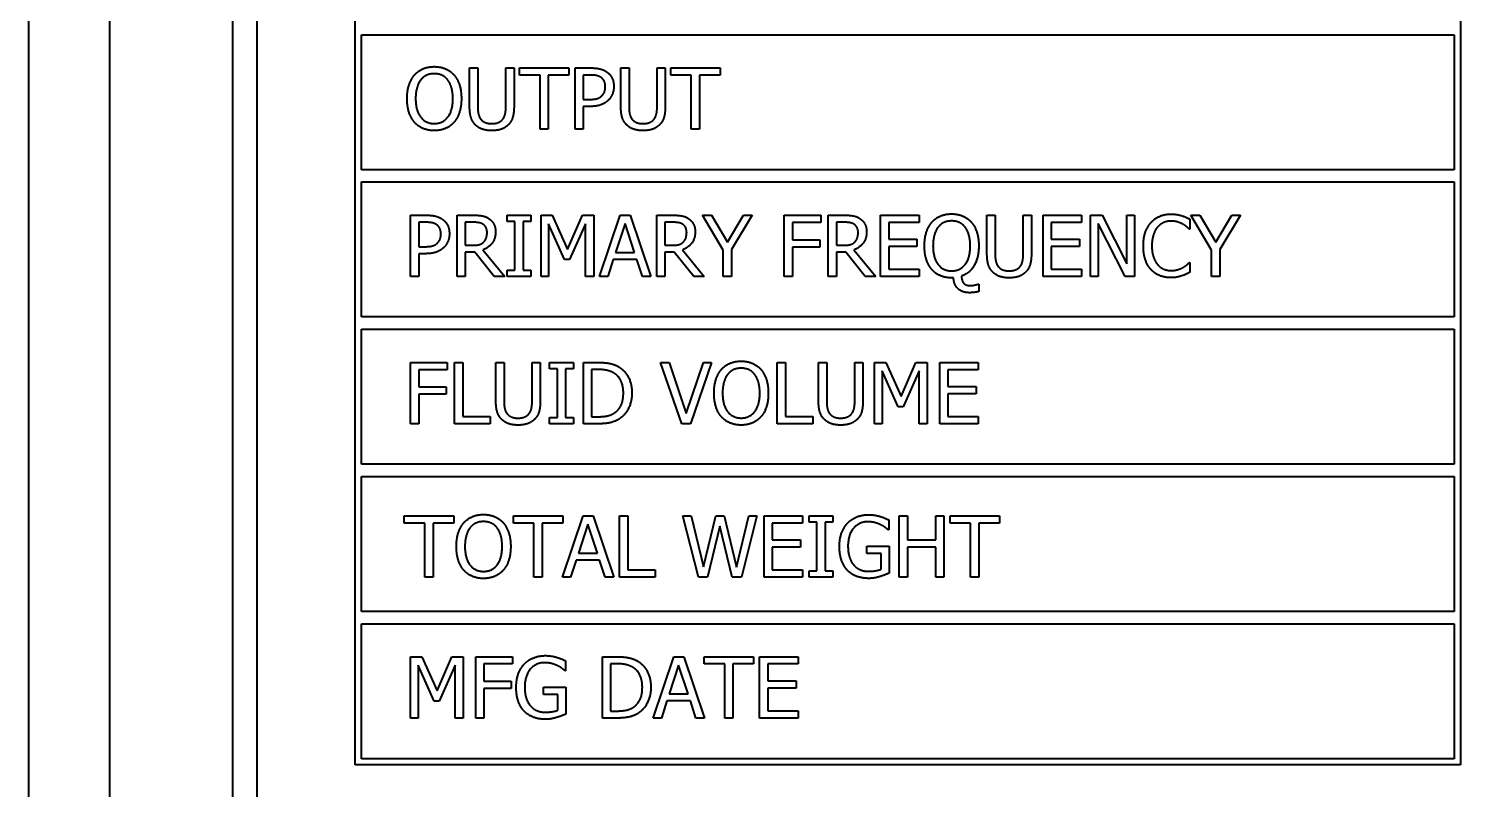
# Model space of a CAD drawing. Header units: millimetres. Extents: x 0 to 3364, y 0 to 2376.
# Drawn here: x 1237 to 1295.3, y 870.7 to 901.7 of the extents above; entities that cross this region are included whole.
import ezdxf

# ---------------------------------------------------------------- set-up
doc = ezdxf.new("R2010")
doc.units = ezdxf.units.MM
doc.header["$LTSCALE"] = 4
doc.layers.add('가시적인 것(ISO)', color=3, linetype='Continuous', lineweight=40, true_color=0x00ff00)

msp = doc.modelspace()

# ---------------------------------------------------------------- linework, layer by layer
at = {"layer": '가시적인 것(ISO)'}
for p, q in [((1237.0011, 959.6988), (1237.0011, 839.6988)), ((1240.3011, 839.6988), (1240.3011, 959.6988)), ((1245.3011, 949.6988), (1245.3011, 849.6988)), ((1246.3011, 850.6149), (1246.3011, 948.7827)), ((1250.3011, 871.6988), (1250.3011, 919.6988)), ((1295.3011, 919.6988), (1295.3011, 871.6988)), ((1250.5511, 895.9488), (1250.5511, 901.4488)), ((1250.5511, 901.4488), (1295.0511, 901.4488)), ((1295.0511, 901.4488), (1295.0511, 895.9488)), ((1254.9571, 898.5361), (1254.9571, 900.0961)), ((1254.9571, 900.0961), (1255.2894, 900.0961)), ((1255.2894, 900.0961), (1255.2894, 898.5361)), ((1256.434, 898.528), (1256.434, 900.0961)), ((1256.434, 900.0961), (1256.7663, 900.0961)), ((1256.7663, 900.0961), (1256.7663, 898.5361)), ((1256.9871, 899.8003), (1256.9871, 900.0961)), ((1256.9871, 900.0961), (1258.9968, 900.0961)), ((1257.8258, 899.8003), (1256.9871, 899.8003)), ((1257.8258, 897.5961), (1257.8258, 899.8003)), ((1258.1581, 899.8003), (1258.1581, 897.5961)), ((1258.9968, 899.8003), (1258.1581, 899.8003)), ((1258.9968, 900.0961), (1258.9968, 899.8003)), ((1259.2501, 897.5961), (1259.2501, 900.0961)), ((1259.2501, 900.0961), (1259.8781, 900.0961)), ((1259.8578, 899.8084), (1259.5823, 899.8084)), ((1259.5823, 899.8084), (1259.5823, 898.8117)), ((1261.1159, 898.5361), (1261.1159, 900.0961)), ((1261.1159, 900.0961), (1261.4482, 900.0961)), ((1261.4482, 900.0961), (1261.4482, 898.5361)), ((1262.5929, 898.528), (1262.5929, 900.0961)), ((1262.5929, 900.0961), (1262.9251, 900.0961)), ((1262.9251, 900.0961), (1262.9251, 898.5361)), ((1263.1459, 899.8003), (1263.1459, 900.0961)), ((1263.1459, 900.0961), (1265.1557, 900.0961)), ((1263.9847, 899.8003), (1263.1459, 899.8003)), ((1263.9847, 897.5961), (1263.9847, 899.8003)), ((1264.3169, 899.8003), (1264.3169, 897.5961)), ((1265.1557, 899.8003), (1264.3169, 899.8003)), ((1265.1557, 900.0961), (1265.1557, 899.8003)), ((1259.5823, 898.8117), (1259.8092, 898.8117)), ((1259.8639, 898.528), (1259.5823, 898.528)), ((1259.5823, 898.528), (1259.5823, 897.5961)), ((1258.1581, 897.5961), (1257.8258, 897.5961)), ((1259.5823, 897.5961), (1259.2501, 897.5961)), ((1264.3169, 897.5961), (1263.9847, 897.5961)), ((1295.0511, 895.9488), (1250.5511, 895.9488)), ((1250.5511, 889.9488), (1250.5511, 895.4488)), ((1250.5511, 895.4488), (1295.0511, 895.4488)), ((1295.0511, 895.4488), (1295.0511, 889.9488)), ((1252.5544, 891.5961), (1252.5544, 894.0961)), ((1252.5544, 894.0961), (1253.1824, 894.0961)), ((1253.1621, 893.8084), (1252.8866, 893.8084)), ((1252.8866, 893.8084), (1252.8866, 892.8117)), ((1254.4506, 894.0961), (1255.0949, 894.0961)), ((1254.4506, 891.5961), (1254.4506, 894.0961)), ((1255.1131, 893.8084), (1254.7829, 893.8084)), ((1254.7829, 893.8084), (1254.7829, 892.8684)), ((1256.4867, 893.8408), (1256.4867, 894.0961)), ((1256.4867, 894.0961), (1257.4551, 894.0961)), ((1256.8048, 893.8408), (1256.4867, 893.8408)), ((1256.8048, 891.8514), (1256.8048, 893.8408)), ((1257.4551, 893.8408), (1257.137, 893.8408)), ((1257.137, 893.8408), (1257.137, 891.8514)), ((1257.4551, 894.0961), (1257.4551, 893.8408)), ((1257.8664, 894.0961), (1258.3202, 894.0961)), ((1257.8664, 891.5961), (1257.8664, 894.0961)), ((1258.8226, 892.2849), (1258.1763, 893.7497)), ((1258.1763, 893.7497), (1258.1763, 891.5961)), ((1258.3202, 894.0961), (1258.9441, 892.7043)), ((1258.9441, 892.7043), (1259.5479, 894.0961)), ((1259.6775, 893.7497), (1259.0252, 892.2849)), ((1259.5479, 894.0961), (1260.0098, 894.0961)), ((1259.6775, 891.5961), (1259.6775, 893.7497)), ((1260.0098, 894.0961), (1260.0098, 891.5961)), ((1260.2468, 891.5961), (1261.0896, 894.0961)), ((1261.2861, 893.7557), (1260.9012, 892.5787)), ((1261.0896, 894.0961), (1261.4988, 894.0961)), ((1261.6731, 892.5787), (1261.2861, 893.7557)), ((1261.4988, 894.0961), (1262.3416, 891.5961)), ((1262.5787, 894.0961), (1263.2229, 894.0961)), ((1262.5787, 891.5961), (1262.5787, 894.0961)), ((1263.2411, 893.8084), (1262.9109, 893.8084)), ((1262.9109, 893.8084), (1262.9109, 892.8684)), ((1264.4405, 894.0961), (1264.8092, 894.0961)), ((1265.2853, 892.6678), (1264.4405, 894.0961)), ((1264.8092, 894.0961), (1265.4535, 892.996)), ((1265.4535, 892.996), (1266.1099, 894.0961)), ((1266.4624, 894.0961), (1265.6176, 892.7023)), ((1266.1099, 894.0961), (1266.4624, 894.0961)), ((1267.7671, 891.5961), (1267.7671, 894.0961)), ((1267.7671, 894.0961), (1269.2622, 894.0961)), ((1269.2622, 893.8003), (1268.0993, 893.8003)), ((1268.0993, 893.8003), (1268.0993, 893.0953)), ((1269.2622, 894.0961), (1269.2622, 893.8003)), ((1269.56, 894.0961), (1270.2043, 894.0961)), ((1269.56, 891.5961), (1269.56, 894.0961)), ((1270.2225, 893.8084), (1269.8923, 893.8084)), ((1269.8923, 893.8084), (1269.8923, 892.8684)), ((1271.6933, 891.5961), (1271.6933, 894.0961)), ((1271.6933, 894.0961), (1273.2574, 894.0961)), ((1273.2574, 893.8003), (1272.0256, 893.8003)), ((1272.0256, 893.8003), (1272.0256, 893.1156)), ((1273.2574, 894.0961), (1273.2574, 893.8003)), ((1276.0248, 892.5361), (1276.0248, 894.0961)), ((1276.0248, 894.0961), (1276.357, 894.0961)), ((1276.357, 894.0961), (1276.357, 892.5361)), ((1277.5017, 892.528), (1277.5017, 894.0961)), ((1277.5017, 894.0961), (1277.8339, 894.0961)), ((1277.8339, 894.0961), (1277.8339, 892.5361)), ((1278.31, 891.5961), (1278.31, 894.0961)), ((1278.31, 894.0961), (1279.8741, 894.0961)), ((1279.8741, 893.8003), (1278.6423, 893.8003)), ((1278.6423, 893.8003), (1278.6423, 893.1156)), ((1279.8741, 894.0961), (1279.8741, 893.8003)), ((1280.2387, 891.5961), (1280.2387, 894.0961)), ((1280.2387, 894.0961), (1280.7108, 894.0961)), ((1281.6548, 891.5961), (1280.5487, 893.7517)), ((1280.5487, 893.7517), (1280.5487, 891.5961)), ((1280.7108, 894.0961), (1281.7176, 892.1168)), ((1281.7176, 892.1168), (1281.7176, 894.0961)), ((1281.7176, 894.0961), (1282.0276, 894.0961)), ((1282.0276, 894.0961), (1282.0276, 891.5961)), ((1284.2886, 893.93), (1284.2886, 893.5288)), ((1285.1719, 892.6678), (1284.327, 894.0961)), ((1284.327, 894.0961), (1284.6958, 894.0961)), ((1284.6958, 894.0961), (1285.34, 892.996)), ((1285.34, 892.996), (1285.9964, 894.0961)), ((1286.3489, 894.0961), (1285.5041, 892.7023)), ((1285.9964, 894.0961), (1286.3489, 894.0961)), ((1284.2886, 893.5288), (1284.2622, 893.5288)), ((1252.8866, 892.8117), (1253.1135, 892.8117)), ((1254.7829, 892.8684), (1255.0746, 892.8684)), ((1255.1638, 892.5908), (1254.7829, 892.5908)), ((1254.7829, 892.5908), (1254.7829, 891.5961)), ((1255.9539, 891.5961), (1255.1638, 892.5908)), ((1255.496, 892.684), (1256.3854, 891.5961)), ((1260.9012, 892.5787), (1261.6731, 892.5787)), ((1262.9109, 892.8684), (1263.2027, 892.8684)), ((1263.2918, 892.5908), (1262.9109, 892.5908)), ((1262.9109, 892.5908), (1262.9109, 891.5961)), ((1264.0819, 891.5961), (1263.2918, 892.5908)), ((1263.6241, 892.684), (1264.5134, 891.5961)), ((1265.2853, 891.5961), (1265.2853, 892.6678)), ((1265.6176, 892.7023), (1265.6176, 891.5961)), ((1268.0993, 893.0953), (1269.2136, 893.0953)), ((1269.2136, 892.7995), (1268.0993, 892.7995)), ((1268.0993, 892.7995), (1268.0993, 891.5961)), ((1269.2136, 893.0953), (1269.2136, 892.7995)), ((1269.8923, 892.8684), (1270.184, 892.8684)), ((1270.2732, 892.5908), (1269.8923, 892.5908)), ((1269.8923, 892.5908), (1269.8923, 891.5961)), ((1271.0633, 891.5961), (1270.2732, 892.5908)), ((1270.6054, 892.684), (1271.4948, 891.5961)), ((1272.0256, 893.1156), (1273.1743, 893.1156)), ((1273.1743, 892.8198), (1272.0256, 892.8198)), ((1272.0256, 892.8198), (1272.0256, 891.8919)), ((1273.1743, 893.1156), (1273.1743, 892.8198)), ((1278.6423, 893.1156), (1279.791, 893.1156)), ((1279.791, 892.8198), (1278.6423, 892.8198)), ((1278.6423, 892.8198), (1278.6423, 891.8919)), ((1279.791, 893.1156), (1279.791, 892.8198)), ((1285.1719, 891.5961), (1285.1719, 892.6678)), ((1285.5041, 892.7023), (1285.5041, 891.5961)), ((1253.1682, 892.528), (1252.8866, 892.528)), ((1252.8866, 892.528), (1252.8866, 891.5961)), ((1259.0252, 892.2849), (1258.8226, 892.2849)), ((1260.81, 892.2951), (1260.5831, 891.5961)), ((1261.7642, 892.2951), (1260.81, 892.2951)), ((1261.9911, 891.5961), (1261.7642, 892.2951)), ((1284.2642, 892.1634), (1284.2886, 892.1634)), ((1284.2886, 892.1634), (1284.2886, 891.7663)), ((1252.8866, 891.5961), (1252.5544, 891.5961)), ((1254.7829, 891.5961), (1254.4506, 891.5961)), ((1256.3854, 891.5961), (1255.9539, 891.5961)), ((1256.4867, 891.5961), (1256.4867, 891.8514)), ((1256.4867, 891.8514), (1256.8048, 891.8514)), ((1257.4551, 891.5961), (1256.4867, 891.5961)), ((1257.137, 891.8514), (1257.4551, 891.8514)), ((1257.4551, 891.8514), (1257.4551, 891.5961)), ((1258.1763, 891.5961), (1257.8664, 891.5961)), ((1260.0098, 891.5961), (1259.6775, 891.5961)), ((1260.5831, 891.5961), (1260.2468, 891.5961)), ((1262.3416, 891.5961), (1261.9911, 891.5961)), ((1262.9109, 891.5961), (1262.5787, 891.5961)), ((1264.5134, 891.5961), (1264.0819, 891.5961)), ((1265.6176, 891.5961), (1265.2853, 891.5961)), ((1268.0993, 891.5961), (1267.7671, 891.5961)), ((1269.8923, 891.5961), (1269.56, 891.5961)), ((1271.4948, 891.5961), (1271.0633, 891.5961)), ((1273.2574, 891.5961), (1271.6933, 891.5961)), ((1272.0256, 891.8919), (1273.2574, 891.8919)), ((1273.2574, 891.8919), (1273.2574, 891.5961)), ((1274.6613, 891.5434), (1274.5843, 891.5434)), ((1279.8741, 891.5961), (1278.31, 891.5961)), ((1278.6423, 891.8919), (1279.8741, 891.8919)), ((1279.8741, 891.8919), (1279.8741, 891.5961)), ((1280.5487, 891.5961), (1280.2387, 891.5961)), ((1282.0276, 891.5961), (1281.6548, 891.5961)), ((1285.5041, 891.5961), (1285.1719, 891.5961)), ((1275.654, 891.2861), (1275.6986, 891.2861)), ((1275.6986, 891.2861), (1275.6986, 890.9843)), ((1295.0511, 889.9488), (1250.5511, 889.9488)), ((1250.5511, 883.9488), (1250.5511, 889.4488)), ((1250.5511, 889.4488), (1295.0511, 889.4488)), ((1295.0511, 889.4488), (1295.0511, 883.9488)), ((1252.5544, 885.5961), (1252.5544, 888.0961)), ((1252.5544, 888.0961), (1254.0495, 888.0961)), ((1254.0495, 888.0961), (1254.0495, 887.8003)), ((1254.3473, 885.5961), (1254.3473, 888.0961)), ((1254.3473, 888.0961), (1254.6796, 888.0961)), ((1254.6796, 888.0961), (1254.6796, 885.8919)), ((1256.0268, 886.5361), (1256.0268, 888.0961)), ((1256.0268, 888.0961), (1256.3591, 888.0961)), ((1256.3591, 888.0961), (1256.3591, 886.5361)), ((1257.5037, 886.528), (1257.5037, 888.0961)), ((1257.5037, 888.0961), (1257.836, 888.0961)), ((1257.836, 888.0961), (1257.836, 886.5361)), ((1258.2148, 887.8408), (1258.2148, 888.0961)), ((1258.2148, 888.0961), (1259.1832, 888.0961)), ((1259.1832, 888.0961), (1259.1832, 887.8408)), ((1259.5945, 888.0961), (1260.1638, 888.0961)), ((1259.5945, 885.5961), (1259.5945, 888.0961)), ((1263.5937, 885.5961), (1262.7326, 888.0961)), ((1262.7326, 888.0961), (1263.0892, 888.0961)), ((1263.0892, 888.0961), (1263.7821, 886.0195)), ((1263.7821, 886.0195), (1264.4749, 888.0961)), ((1264.8133, 888.0961), (1263.9523, 885.5961)), ((1264.4749, 888.0961), (1264.8133, 888.0961)), ((1267.4855, 885.5961), (1267.4855, 888.0961)), ((1267.4855, 888.0961), (1267.8177, 888.0961)), ((1267.8177, 888.0961), (1267.8177, 885.8919)), ((1269.165, 886.5361), (1269.165, 888.0961)), ((1269.165, 888.0961), (1269.4972, 888.0961)), ((1269.4972, 888.0961), (1269.4972, 886.5361)), ((1270.6419, 886.528), (1270.6419, 888.0961)), ((1270.6419, 888.0961), (1270.9741, 888.0961)), ((1270.9741, 888.0961), (1270.9741, 886.5361)), ((1271.4502, 888.0961), (1271.904, 888.0961)), ((1271.4502, 885.5961), (1271.4502, 888.0961)), ((1271.904, 888.0961), (1272.528, 886.7043)), ((1272.528, 886.7043), (1273.1317, 888.0961)), ((1273.1317, 888.0961), (1273.5937, 888.0961)), ((1273.5937, 888.0961), (1273.5937, 885.5961)), ((1274.1001, 885.5961), (1274.1001, 888.0961)), ((1274.1001, 888.0961), (1275.6642, 888.0961)), ((1275.6642, 888.0961), (1275.6642, 887.8003)), ((1254.0495, 887.8003), (1252.8866, 887.8003)), ((1252.8866, 887.8003), (1252.8866, 887.0953)), ((1258.5329, 887.8408), (1258.2148, 887.8408)), ((1258.5329, 885.8514), (1258.5329, 887.8408)), ((1259.1832, 887.8408), (1258.8651, 887.8408)), ((1258.8651, 887.8408), (1258.8651, 885.8514)), ((1260.18, 887.8084), (1259.9267, 887.8084)), ((1259.9267, 887.8084), (1259.9267, 885.8838)), ((1272.4065, 886.2849), (1271.7602, 887.7497)), ((1271.7602, 887.7497), (1271.7602, 885.5961)), ((1273.2614, 887.7497), (1272.6091, 886.2849)), ((1273.2614, 885.5961), (1273.2614, 887.7497)), ((1275.6642, 887.8003), (1274.4324, 887.8003)), ((1274.4324, 887.8003), (1274.4324, 887.1156)), ((1252.8866, 887.0953), (1254.0009, 887.0953)), ((1254.0009, 886.7995), (1252.8866, 886.7995)), ((1252.8866, 886.7995), (1252.8866, 885.5961)), ((1254.0009, 887.0953), (1254.0009, 886.7995)), ((1274.4324, 887.1156), (1275.5811, 887.1156)), ((1275.5811, 886.8198), (1274.4324, 886.8198)), ((1274.4324, 886.8198), (1274.4324, 885.8919)), ((1275.5811, 887.1156), (1275.5811, 886.8198)), ((1272.6091, 886.2849), (1272.4065, 886.2849)), ((1252.8866, 885.5961), (1252.5544, 885.5961)), ((1255.7958, 885.5961), (1254.3473, 885.5961)), ((1254.6796, 885.8919), (1255.7958, 885.8919)), ((1255.7958, 885.8919), (1255.7958, 885.5961)), ((1258.2148, 885.5961), (1258.2148, 885.8514)), ((1258.2148, 885.8514), (1258.5329, 885.8514)), ((1259.1832, 885.5961), (1258.2148, 885.5961)), ((1258.8651, 885.8514), (1259.1832, 885.8514)), ((1259.1832, 885.8514), (1259.1832, 885.5961)), ((1260.1698, 885.5961), (1259.5945, 885.5961)), ((1259.9267, 885.8838), (1260.18, 885.8838)), ((1263.9523, 885.5961), (1263.5937, 885.5961)), ((1268.934, 885.5961), (1267.4855, 885.5961)), ((1267.8177, 885.8919), (1268.934, 885.8919)), ((1268.934, 885.8919), (1268.934, 885.5961)), ((1271.7602, 885.5961), (1271.4502, 885.5961)), ((1273.5937, 885.5961), (1273.2614, 885.5961)), ((1275.6642, 885.5961), (1274.1001, 885.5961)), ((1274.4324, 885.8919), (1275.6642, 885.8919)), ((1275.6642, 885.8919), (1275.6642, 885.5961)), ((1295.0511, 883.9488), (1250.5511, 883.9488)), ((1250.5511, 877.9488), (1250.5511, 883.4488)), ((1250.5511, 883.4488), (1295.0511, 883.4488)), ((1295.0511, 883.4488), (1295.0511, 877.9488)), ((1252.2991, 881.5503), (1252.2991, 881.8461)), ((1252.2991, 881.8461), (1254.3088, 881.8461)), ((1253.1378, 881.5503), (1252.2991, 881.5503)), ((1253.1378, 879.3461), (1253.1378, 881.5503)), ((1253.4701, 881.5503), (1253.4701, 879.3461)), ((1254.3088, 881.5503), (1253.4701, 881.5503)), ((1254.3088, 881.8461), (1254.3088, 881.5503)), ((1256.7399, 881.5503), (1256.7399, 881.8461)), ((1256.7399, 881.8461), (1258.7497, 881.8461)), ((1257.5787, 881.5503), (1256.7399, 881.5503)), ((1257.5787, 879.3461), (1257.5787, 881.5503)), ((1258.7497, 881.5503), (1257.9109, 881.5503)), ((1257.9109, 881.5503), (1257.9109, 879.3461)), ((1258.7335, 879.3461), (1259.5762, 881.8461)), ((1258.7497, 881.8461), (1258.7497, 881.5503)), ((1259.7728, 881.5057), (1259.3878, 880.3287)), ((1259.5762, 881.8461), (1259.9855, 881.8461)), ((1260.1597, 880.3287), (1259.7728, 881.5057)), ((1259.9855, 881.8461), (1260.8283, 879.3461)), ((1261.0653, 879.3461), (1261.0653, 881.8461)), ((1261.0653, 881.8461), (1261.3976, 881.8461)), ((1261.3976, 881.8461), (1261.3976, 879.6419)), ((1264.2784, 879.3461), (1263.6403, 881.8461)), ((1263.6403, 881.8461), (1263.9826, 881.8461)), ((1263.9826, 881.8461), (1264.4851, 879.7736)), ((1264.4851, 879.7736), (1264.9835, 881.8461)), ((1264.9835, 881.8461), (1265.3218, 881.8461)), ((1265.3218, 881.8461), (1265.8242, 879.7493)), ((1265.8242, 879.7493), (1266.3246, 881.8461)), ((1266.6508, 881.8461), (1266.0228, 879.3461)), ((1266.3246, 881.8461), (1266.6508, 881.8461)), ((1266.9486, 879.3461), (1266.9486, 881.8461)), ((1266.9486, 881.8461), (1268.5126, 881.8461)), ((1268.5126, 881.5503), (1267.2809, 881.5503)), ((1267.2809, 881.5503), (1267.2809, 880.8656)), ((1268.5126, 881.8461), (1268.5126, 881.5503)), ((1268.78, 881.5908), (1268.78, 881.8461)), ((1268.78, 881.8461), (1269.7484, 881.8461)), ((1269.0981, 881.5908), (1268.78, 881.5908)), ((1269.0981, 879.6014), (1269.0981, 881.5908)), ((1269.7484, 881.5908), (1269.4304, 881.5908)), ((1269.4304, 881.5908), (1269.4304, 879.6014)), ((1269.7484, 881.8461), (1269.7484, 881.5908)), ((1272.0276, 881.6759), (1272.0276, 881.2748)), ((1272.4551, 879.3461), (1272.4551, 881.8461)), ((1272.4551, 881.8461), (1272.7873, 881.8461)), ((1272.7873, 881.8461), (1272.7873, 880.8656)), ((1273.9381, 880.8656), (1273.9381, 881.8461)), ((1273.9381, 881.8461), (1274.2703, 881.8461)), ((1274.2703, 881.8461), (1274.2703, 879.3461)), ((1274.5215, 881.5503), (1274.5215, 881.8461)), ((1274.5215, 881.8461), (1276.5313, 881.8461)), ((1275.3603, 881.5503), (1274.5215, 881.5503)), ((1275.3603, 879.3461), (1275.3603, 881.5503)), ((1275.6925, 881.5503), (1275.6925, 879.3461)), ((1276.5313, 881.5503), (1275.6925, 881.5503)), ((1276.5313, 881.8461), (1276.5313, 881.5503)), ((1265.1415, 881.4207), (1264.6471, 879.3461)), ((1265.65, 879.3461), (1265.1415, 881.4207)), ((1272.0276, 881.2748), (1271.9993, 881.2748)), ((1267.2809, 880.8656), (1268.4296, 880.8656)), ((1267.2809, 880.5698), (1267.2809, 879.6419)), ((1268.4296, 880.5698), (1267.2809, 880.5698)), ((1268.4296, 880.8656), (1268.4296, 880.5698)), ((1271.1301, 880.3125), (1271.1301, 880.6042)), ((1271.1301, 880.6042), (1272.0377, 880.6042)), ((1272.0377, 880.6042), (1272.0377, 879.5122)), ((1272.7873, 880.8656), (1273.9381, 880.8656)), ((1273.9381, 880.5698), (1272.7873, 880.5698)), ((1272.7873, 880.5698), (1272.7873, 879.3461)), ((1273.9381, 879.3461), (1273.9381, 880.5698)), ((1259.2967, 880.0451), (1259.0698, 879.3461)), ((1260.2509, 880.0451), (1259.2967, 880.0451)), ((1259.3878, 880.3287), (1260.1597, 880.3287)), ((1260.4778, 879.3461), (1260.2509, 880.0451)), ((1271.7095, 880.3125), (1271.1301, 880.3125)), ((1271.7095, 879.6662), (1271.7095, 880.3125)), ((1253.4701, 879.3461), (1253.1378, 879.3461)), ((1257.9109, 879.3461), (1257.5787, 879.3461)), ((1259.0698, 879.3461), (1258.7335, 879.3461)), ((1260.8283, 879.3461), (1260.4778, 879.3461)), ((1262.5138, 879.3461), (1261.0653, 879.3461)), ((1261.3976, 879.6419), (1262.5138, 879.6419)), ((1262.5138, 879.6419), (1262.5138, 879.3461)), ((1264.6471, 879.3461), (1264.2784, 879.3461)), ((1266.0228, 879.3461), (1265.65, 879.3461)), ((1268.5126, 879.3461), (1266.9486, 879.3461)), ((1267.2809, 879.6419), (1268.5126, 879.6419)), ((1268.5126, 879.6419), (1268.5126, 879.3461)), ((1268.78, 879.3461), (1268.78, 879.6014)), ((1268.78, 879.6014), (1269.0981, 879.6014)), ((1269.7484, 879.3461), (1268.78, 879.3461)), ((1269.4304, 879.6014), (1269.7484, 879.6014)), ((1269.7484, 879.6014), (1269.7484, 879.3461)), ((1272.7873, 879.3461), (1272.4551, 879.3461)), ((1274.2703, 879.3461), (1273.9381, 879.3461)), ((1275.6925, 879.3461), (1275.3603, 879.3461)), ((1295.0511, 877.9488), (1250.5511, 877.9488)), ((1250.5511, 871.9488), (1250.5511, 877.4488)), ((1250.5511, 877.4488), (1295.0511, 877.4488)), ((1295.0511, 877.4488), (1295.0511, 871.9488)), ((1252.5544, 873.6042), (1252.5544, 876.1042)), ((1252.5544, 876.1042), (1253.0082, 876.1042)), ((1253.5106, 874.293), (1252.8643, 875.7578)), ((1252.8643, 875.7578), (1252.8643, 873.6042)), ((1253.0082, 876.1042), (1253.6322, 874.7124)), ((1253.6322, 874.7124), (1254.2359, 876.1042)), ((1254.3655, 875.7578), (1253.7132, 874.293)), ((1254.2359, 876.1042), (1254.6978, 876.1042)), ((1254.3655, 873.6042), (1254.3655, 875.7578)), ((1254.6978, 876.1042), (1254.6978, 873.6042)), ((1255.2043, 873.6042), (1255.2043, 876.1042)), ((1255.2043, 876.1042), (1256.6994, 876.1042)), ((1256.6994, 875.8084), (1255.5365, 875.8084)), ((1255.5365, 875.8084), (1255.5365, 875.1034)), ((1256.6994, 876.1042), (1256.6994, 875.8084)), ((1258.8651, 875.934), (1258.8651, 875.5329)), ((1260.3664, 873.6042), (1260.3664, 876.1042)), ((1260.3664, 876.1042), (1260.9356, 876.1042)), ((1260.6986, 875.8165), (1260.6986, 873.8919)), ((1260.9518, 875.8165), (1260.6986, 875.8165)), ((1262.4288, 873.6042), (1263.2715, 876.1042)), ((1263.4681, 875.7639), (1263.0831, 874.5868)), ((1263.2715, 876.1042), (1263.6808, 876.1042)), ((1263.855, 874.5868), (1263.4681, 875.7639)), ((1263.6808, 876.1042), (1264.5236, 873.6042)), ((1264.5053, 875.8084), (1264.5053, 876.1042)), ((1264.5053, 876.1042), (1266.5151, 876.1042)), ((1265.3441, 875.8084), (1264.5053, 875.8084)), ((1265.3441, 873.6042), (1265.3441, 875.8084)), ((1265.6763, 875.8084), (1265.6763, 873.6042)), ((1266.5151, 875.8084), (1265.6763, 875.8084)), ((1266.5151, 876.1042), (1266.5151, 875.8084)), ((1266.7683, 873.6042), (1266.7683, 876.1042)), ((1266.7683, 876.1042), (1268.3323, 876.1042)), ((1268.3323, 875.8084), (1267.1006, 875.8084)), ((1267.1006, 875.8084), (1267.1006, 875.1237)), ((1268.3323, 876.1042), (1268.3323, 875.8084)), ((1255.5365, 875.1034), (1256.6508, 875.1034)), ((1256.6508, 875.1034), (1256.6508, 874.8076)), ((1258.8651, 875.5329), (1258.8368, 875.5329)), ((1267.1006, 875.1237), (1268.2493, 875.1237)), ((1268.2493, 875.1237), (1268.2493, 874.8279)), ((1256.6508, 874.8076), (1255.5365, 874.8076)), ((1255.5365, 874.8076), (1255.5365, 873.6042)), ((1257.9676, 874.5706), (1257.9676, 874.8623)), ((1257.9676, 874.8623), (1258.8753, 874.8623)), ((1258.5471, 874.5706), (1257.9676, 874.5706)), ((1258.5471, 873.9243), (1258.5471, 874.5706)), ((1258.8753, 874.8623), (1258.8753, 873.7703)), ((1263.0831, 874.5868), (1263.855, 874.5868)), ((1268.2493, 874.8279), (1267.1006, 874.8279)), ((1267.1006, 874.8279), (1267.1006, 873.9)), ((1253.7132, 874.293), (1253.5106, 874.293)), ((1262.992, 874.3032), (1262.7651, 873.6042)), ((1263.9462, 874.3032), (1262.992, 874.3032)), ((1264.1731, 873.6042), (1263.9462, 874.3032)), ((1252.8643, 873.6042), (1252.5544, 873.6042)), ((1254.6978, 873.6042), (1254.3655, 873.6042)), ((1255.5365, 873.6042), (1255.2043, 873.6042)), ((1260.9417, 873.6042), (1260.3664, 873.6042)), ((1260.6986, 873.8919), (1260.9518, 873.8919)), ((1262.7651, 873.6042), (1262.4288, 873.6042)), ((1264.5236, 873.6042), (1264.1731, 873.6042)), ((1265.6763, 873.6042), (1265.3441, 873.6042)), ((1268.3323, 873.6042), (1266.7683, 873.6042)), ((1267.1006, 873.9), (1268.3323, 873.9)), ((1268.3323, 873.9), (1268.3323, 873.6042)), ((1295.3011, 871.6988), (1250.3011, 871.6988)), ((1295.0511, 871.9488), (1250.5511, 871.9488))]:
    msp.add_line(p, q, dxfattribs=at)
for points in [[(1252.4125, 898.8461), (1252.4125, 899.1601), (1252.5685, 899.6382), (1252.7124, 899.8104)], [(1252.7124, 899.8104), (1252.8582, 899.9766), (1253.2655, 900.1488), (1253.5167, 900.1488)], [(1252.9636, 899.6018), (1252.8643, 899.4741), (1252.759, 899.0892), (1252.759, 898.8461)], [(1253.5187, 899.8611), (1253.3384, 899.8611), (1253.0669, 899.7355), (1252.9636, 899.6018)], [(1253.5167, 900.1488), (1253.7719, 900.1488), (1254.1812, 899.9705), (1254.323, 899.8104)], [(1254.0718, 899.6018), (1253.9725, 899.7314), (1253.6929, 899.8611), (1253.5187, 899.8611)], [(1254.2764, 898.8461), (1254.2764, 899.0933), (1254.169, 899.4762), (1254.0718, 899.6018)], [(1254.323, 899.8104), (1254.4648, 899.6443), (1254.6228, 899.1581), (1254.6228, 898.8461)], [(1260.3035, 899.7132), (1260.2245, 899.7659), (1260.0138, 899.8084), (1259.8578, 899.8084)], [(1259.8781, 900.0961), (1260.101, 900.0961), (1260.4129, 900.0232), (1260.5325, 899.9401)], [(1260.4839, 899.3323), (1260.4839, 899.462), (1260.3947, 899.6524), (1260.3035, 899.7132)], [(1260.5325, 899.9401), (1260.6723, 899.8449), (1260.8303, 899.5511), (1260.8303, 899.3425)], [(1260.342, 898.9616), (1260.417, 899.0365), (1260.4839, 899.2128), (1260.4839, 899.3323)], [(1260.8303, 899.3425), (1260.8303, 899.1804), (1260.7148, 898.8886), (1260.6115, 898.7874)], [(1252.7104, 897.8838), (1252.5665, 898.0499), (1252.4125, 898.5382), (1252.4125, 898.8461)], [(1252.759, 898.8461), (1252.759, 898.3538), (1253.1723, 897.8311), (1253.5187, 897.8311)], [(1253.5187, 897.8311), (1253.8651, 897.8311), (1254.2764, 898.3538), (1254.2764, 898.8461)], [(1254.6228, 898.8461), (1254.6228, 898.5422), (1254.4689, 898.0499), (1254.323, 897.8838)], [(1255.1962, 897.7744), (1255.0645, 897.904), (1254.9571, 898.2687), (1254.9571, 898.5361)], [(1255.2894, 898.5361), (1255.2894, 898.3619), (1255.3339, 898.1269), (1255.3967, 898.0317)], [(1256.3266, 898.0317), (1256.3894, 898.1269), (1256.434, 898.3599), (1256.434, 898.528)], [(1256.7663, 898.5361), (1256.7663, 898.2748), (1256.6609, 897.902), (1256.5272, 897.7744)], [(1259.8092, 898.8117), (1260.0118, 898.8117), (1260.261, 898.8765), (1260.342, 898.9616)], [(1260.6115, 898.7874), (1260.4818, 898.6597), (1260.1313, 898.528), (1259.8639, 898.528)], [(1261.355, 897.7744), (1261.2233, 897.904), (1261.1159, 898.2687), (1261.1159, 898.5361)], [(1261.4482, 898.5361), (1261.4482, 898.3619), (1261.4928, 898.1269), (1261.5556, 898.0317)], [(1262.4855, 898.0317), (1262.5483, 898.1269), (1262.5929, 898.3599), (1262.5929, 898.528)], [(1262.9251, 898.5361), (1262.9251, 898.2748), (1262.8198, 897.902), (1262.686, 897.7744)], [(1253.5167, 897.5434), (1253.2634, 897.5434), (1252.8582, 897.7156), (1252.7104, 897.8838)], [(1254.323, 897.8838), (1254.169, 897.7096), (1253.7618, 897.5434), (1253.5167, 897.5434)], [(1255.3967, 898.0317), (1255.4636, 897.9304), (1255.6946, 897.8271), (1255.8607, 897.8271)], [(1255.8607, 897.8271), (1256.0167, 897.8271), (1256.2598, 897.9304), (1256.3266, 898.0317)], [(1261.5556, 898.0317), (1261.6224, 897.9304), (1261.8534, 897.8271), (1262.0195, 897.8271)], [(1262.0195, 897.8271), (1262.1755, 897.8271), (1262.4186, 897.9304), (1262.4855, 898.0317)], [(1255.8607, 897.5434), (1255.6399, 897.5434), (1255.3117, 897.6589), (1255.1962, 897.7744)], [(1256.5272, 897.7744), (1256.4077, 897.6569), (1256.0916, 897.5434), (1255.8607, 897.5434)], [(1262.0195, 897.5434), (1261.7987, 897.5434), (1261.4705, 897.6589), (1261.355, 897.7744)], [(1262.686, 897.7744), (1262.5665, 897.6569), (1262.2505, 897.5434), (1262.0195, 897.5434)], [(1253.6078, 893.7132), (1253.5288, 893.7659), (1253.3181, 893.8084), (1253.1621, 893.8084)], [(1253.1824, 894.0961), (1253.4053, 894.0961), (1253.7172, 894.0232), (1253.8368, 893.9401)], [(1253.8368, 893.9401), (1253.9766, 893.8449), (1254.1346, 893.5511), (1254.1346, 893.3425)], [(1255.0949, 894.0961), (1255.3096, 894.0961), (1255.5993, 894.0495), (1255.731, 893.9644)], [(1255.5102, 893.7233), (1255.4393, 893.7699), (1255.2509, 893.8084), (1255.1131, 893.8084)], [(1255.731, 893.9644), (1255.8627, 893.8793), (1256.0147, 893.6139), (1256.0147, 893.4174)], [(1263.2229, 894.0961), (1263.4377, 894.0961), (1263.7274, 894.0495), (1263.8591, 893.9644)], [(1263.6382, 893.7233), (1263.5673, 893.7699), (1263.3789, 893.8084), (1263.2411, 893.8084)], [(1263.8591, 893.9644), (1263.9907, 893.8793), (1264.1427, 893.6139), (1264.1427, 893.4174)], [(1270.2043, 894.0961), (1270.419, 894.0961), (1270.7087, 894.0495), (1270.8404, 893.9644)], [(1270.6196, 893.7233), (1270.5487, 893.7699), (1270.3603, 893.8084), (1270.2225, 893.8084)], [(1270.8404, 893.9644), (1270.9721, 893.8793), (1271.1241, 893.6139), (1271.1241, 893.4174)], [(1273.4802, 892.8441), (1273.4802, 893.1601), (1273.6362, 893.6382), (1273.78, 893.8084)], [(1273.78, 893.8084), (1273.9259, 893.9766), (1274.3331, 894.1488), (1274.5843, 894.1488)], [(1274.5864, 893.8611), (1274.4061, 893.8611), (1274.1346, 893.7355), (1274.0313, 893.6018)], [(1274.5843, 894.1488), (1274.8396, 894.1488), (1275.2488, 893.9705), (1275.3907, 893.8084)], [(1275.1394, 893.6018), (1275.0402, 893.7314), (1274.7606, 893.8611), (1274.5864, 893.8611)], [(1275.3907, 893.8084), (1275.5325, 893.6443), (1275.6905, 893.1561), (1275.6905, 892.8441)], [(1282.3923, 892.8441), (1282.3923, 893.1581), (1282.5523, 893.6241), (1282.7043, 893.7963)], [(1282.7043, 893.7963), (1282.8542, 893.9644), (1283.2634, 894.1407), (1283.5167, 894.1407)], [(1283.5147, 893.857), (1283.3546, 893.857), (1283.0689, 893.7254), (1282.9616, 893.5998)], [(1283.9806, 893.7375), (1283.8854, 893.7902), (1283.6605, 893.857), (1283.5147, 893.857)], [(1283.5167, 894.1407), (1283.6423, 894.1407), (1283.8631, 894.1042), (1283.9563, 894.0758)], [(1283.9563, 894.0758), (1284.0373, 894.0495), (1284.2055, 893.9745), (1284.2886, 893.93)], [(1253.7882, 893.3323), (1253.7882, 893.462), (1253.699, 893.6524), (1253.6078, 893.7132)], [(1253.6463, 892.9616), (1253.7213, 893.0365), (1253.7882, 893.2128), (1253.7882, 893.3323)], [(1254.1346, 893.3425), (1254.1346, 893.1804), (1254.0191, 892.8886), (1253.9158, 892.7874)], [(1256.0147, 893.4174), (1256.0147, 893.1439), (1255.7351, 892.7732), (1255.496, 892.684)], [(1255.6682, 893.3911), (1255.6682, 893.5005), (1255.5912, 893.6686), (1255.5102, 893.7233)], [(1255.5264, 892.998), (1255.5993, 893.0669), (1255.6682, 893.2614), (1255.6682, 893.3911)], [(1264.1427, 893.4174), (1264.1427, 893.1439), (1263.8631, 892.7732), (1263.6241, 892.684)], [(1263.7963, 893.3911), (1263.7963, 893.5005), (1263.7193, 893.6686), (1263.6382, 893.7233)], [(1263.6544, 892.998), (1263.7274, 893.0669), (1263.7963, 893.2614), (1263.7963, 893.3911)], [(1271.1241, 893.4174), (1271.1241, 893.1439), (1270.8445, 892.7732), (1270.6054, 892.684)], [(1270.7776, 893.3911), (1270.7776, 893.5005), (1270.7006, 893.6686), (1270.6196, 893.7233)], [(1270.6358, 892.998), (1270.7087, 893.0669), (1270.7776, 893.2614), (1270.7776, 893.3911)], [(1274.0313, 893.6018), (1273.932, 893.4741), (1273.8266, 893.0872), (1273.8266, 892.8441)], [(1275.3441, 892.8441), (1275.3441, 893.0933), (1275.2367, 893.4762), (1275.1394, 893.6018)], [(1282.9616, 893.5998), (1282.8562, 893.4721), (1282.7387, 893.0852), (1282.7387, 892.8441)], [(1284.2622, 893.5288), (1284.2176, 893.5694), (1284.0799, 893.6828), (1283.9806, 893.7375)], [(1253.1135, 892.8117), (1253.3161, 892.8117), (1253.5653, 892.8765), (1253.6463, 892.9616)], [(1253.9158, 892.7874), (1253.7861, 892.6597), (1253.4356, 892.528), (1253.1682, 892.528)], [(1255.0746, 892.8684), (1255.2185, 892.8684), (1255.4474, 892.919), (1255.5264, 892.998)], [(1263.2027, 892.8684), (1263.3465, 892.8684), (1263.5754, 892.919), (1263.6544, 892.998)], [(1270.184, 892.8684), (1270.3279, 892.8684), (1270.5568, 892.919), (1270.6358, 892.998)], [(1273.778, 891.8838), (1273.6342, 892.0499), (1273.4802, 892.5361), (1273.4802, 892.8441)], [(1273.8266, 892.8441), (1273.8266, 892.3518), (1274.2399, 891.8271), (1274.5864, 891.8271)], [(1274.5864, 891.8271), (1274.9328, 891.8271), (1275.3441, 892.3518), (1275.3441, 892.8441)], [(1275.6905, 892.8441), (1275.6905, 892.3579), (1275.3117, 891.7258), (1274.9814, 891.6143)], [(1282.7063, 891.8797), (1282.5564, 892.0418), (1282.3923, 892.528), (1282.3923, 892.8441)], [(1282.7387, 892.8441), (1282.7387, 892.5868), (1282.8623, 892.216), (1282.9697, 892.0884)], [(1276.2638, 891.7744), (1276.1322, 891.904), (1276.0248, 892.2687), (1276.0248, 892.5361)], [(1276.357, 892.5361), (1276.357, 892.3619), (1276.4016, 892.1269), (1276.4644, 892.0317)], [(1276.4644, 892.0317), (1276.5313, 891.9304), (1276.7622, 891.8271), (1276.9283, 891.8271)], [(1276.9283, 891.8271), (1277.0843, 891.8271), (1277.3275, 891.9304), (1277.3943, 892.0317)], [(1277.3943, 892.0317), (1277.4571, 892.1269), (1277.5017, 892.3599), (1277.5017, 892.528)], [(1277.8339, 892.5361), (1277.8339, 892.2748), (1277.7286, 891.902), (1277.5949, 891.7744)], [(1282.9697, 892.0884), (1283.075, 891.9648), (1283.3566, 891.8392), (1283.5147, 891.8392)], [(1283.9988, 891.9628), (1284.09, 892.0155), (1284.2258, 892.1249), (1284.2642, 892.1634)], [(1274.5843, 891.5434), (1274.3311, 891.5434), (1273.9239, 891.7156), (1273.778, 891.8838)], [(1275.3096, 890.9377), (1275.028, 890.9377), (1274.6775, 891.2517), (1274.6613, 891.5434)], [(1274.9814, 891.6143), (1274.9895, 891.5211), (1275.0382, 891.3712), (1275.0766, 891.3287)], [(1276.9283, 891.5434), (1276.7075, 891.5434), (1276.3793, 891.6589), (1276.2638, 891.7744)], [(1277.5949, 891.7744), (1277.4753, 891.6569), (1277.1593, 891.5434), (1276.9283, 891.5434)], [(1283.5106, 891.5515), (1283.2675, 891.5515), (1282.8562, 891.7156), (1282.7063, 891.8797)], [(1283.9563, 891.6245), (1283.8469, 891.588), (1283.6605, 891.5515), (1283.5106, 891.5515)], [(1283.5147, 891.8392), (1283.6585, 891.8392), (1283.9036, 891.9101), (1283.9988, 891.9628)], [(1284.2886, 891.7663), (1284.2055, 891.7278), (1284.0596, 891.6569), (1283.9563, 891.6245)], [(1275.0766, 891.3287), (1275.1232, 891.276), (1275.2509, 891.2274), (1275.3643, 891.2274)], [(1275.6986, 890.9843), (1275.6074, 890.962), (1275.4089, 890.9377), (1275.3096, 890.9377)], [(1275.3643, 891.2274), (1275.4312, 891.2274), (1275.6135, 891.2699), (1275.654, 891.2861)], [(1260.1638, 888.0961), (1260.5163, 888.0961), (1260.9174, 887.9908), (1261.0592, 887.8976)], [(1265.2104, 887.8104), (1265.3562, 887.9766), (1265.7634, 888.1488), (1266.0147, 888.1488)], [(1266.0147, 888.1488), (1266.2699, 888.1488), (1266.6792, 887.9705), (1266.821, 887.8104)], [(1260.8404, 887.6585), (1260.7067, 887.7375), (1260.4048, 887.8084), (1260.18, 887.8084)], [(1261.2193, 886.8481), (1261.2193, 887.1358), (1261.0288, 887.543), (1260.8404, 887.6585)], [(1261.0592, 887.8976), (1261.3003, 887.7375), (1261.5657, 887.2087), (1261.5657, 886.8441)], [(1264.9105, 886.8461), (1264.9105, 887.1601), (1265.0665, 887.6382), (1265.2104, 887.8104)], [(1265.4616, 887.6018), (1265.3623, 887.4741), (1265.257, 887.0892), (1265.257, 886.8461)], [(1266.0167, 887.8611), (1265.8364, 887.8611), (1265.5649, 887.7355), (1265.4616, 887.6018)], [(1266.5698, 887.6018), (1266.4705, 887.7314), (1266.1909, 887.8611), (1266.0167, 887.8611)], [(1266.7744, 886.8461), (1266.7744, 887.0933), (1266.667, 887.4762), (1266.5698, 887.6018)], [(1266.821, 887.8104), (1266.9628, 887.6443), (1267.1208, 887.1581), (1267.1208, 886.8461)], [(1260.8708, 886.0499), (1261.045, 886.1674), (1261.2193, 886.5564), (1261.2193, 886.8481)], [(1261.5657, 886.8441), (1261.5657, 886.5017), (1261.2882, 885.9506), (1261.0552, 885.7967)], [(1265.2083, 885.8838), (1265.0645, 886.0499), (1264.9105, 886.5382), (1264.9105, 886.8461)], [(1265.257, 886.8461), (1265.257, 886.3538), (1265.6702, 885.8311), (1266.0167, 885.8311)], [(1266.0167, 885.8311), (1266.3631, 885.8311), (1266.7744, 886.3538), (1266.7744, 886.8461)], [(1267.1208, 886.8461), (1267.1208, 886.5422), (1266.9668, 886.0499), (1266.821, 885.8838)], [(1256.2659, 885.7744), (1256.1342, 885.904), (1256.0268, 886.2687), (1256.0268, 886.5361)], [(1256.3591, 886.5361), (1256.3591, 886.3619), (1256.4036, 886.1269), (1256.4664, 886.0317)], [(1257.3963, 886.0317), (1257.4591, 886.1269), (1257.5037, 886.3599), (1257.5037, 886.528)], [(1257.836, 886.5361), (1257.836, 886.2748), (1257.7306, 885.902), (1257.5969, 885.7744)], [(1269.404, 885.7744), (1269.2723, 885.904), (1269.165, 886.2687), (1269.165, 886.5361)], [(1269.4972, 886.5361), (1269.4972, 886.3619), (1269.5418, 886.1269), (1269.6046, 886.0317)], [(1270.5345, 886.0317), (1270.5973, 886.1269), (1270.6419, 886.3599), (1270.6419, 886.528)], [(1270.9741, 886.5361), (1270.9741, 886.2748), (1270.8688, 885.902), (1270.7351, 885.7744)], [(1256.9304, 885.5434), (1256.7095, 885.5434), (1256.3813, 885.6589), (1256.2659, 885.7744)], [(1256.4664, 886.0317), (1256.5333, 885.9304), (1256.7642, 885.8271), (1256.9304, 885.8271)], [(1256.9304, 885.8271), (1257.0864, 885.8271), (1257.3295, 885.9304), (1257.3963, 886.0317)], [(1257.5969, 885.7744), (1257.4774, 885.6569), (1257.1613, 885.5434), (1256.9304, 885.5434)], [(1261.0552, 885.7967), (1260.8647, 885.6771), (1260.4737, 885.5961), (1260.1698, 885.5961)], [(1260.18, 885.8838), (1260.4008, 885.8838), (1260.7351, 885.9547), (1260.8708, 886.0499)], [(1266.0147, 885.5434), (1265.7614, 885.5434), (1265.3562, 885.7156), (1265.2083, 885.8838)], [(1266.821, 885.8838), (1266.667, 885.7096), (1266.2598, 885.5434), (1266.0147, 885.5434)], [(1270.0685, 885.5434), (1269.8477, 885.5434), (1269.5195, 885.6589), (1269.404, 885.7744)], [(1269.6046, 886.0317), (1269.6715, 885.9304), (1269.9024, 885.8271), (1270.0685, 885.8271)], [(1270.0685, 885.8271), (1270.2245, 885.8271), (1270.4676, 885.9304), (1270.5345, 886.0317)], [(1270.7351, 885.7744), (1270.6155, 885.6569), (1270.2995, 885.5434), (1270.0685, 885.5434)], [(1254.4202, 880.5961), (1254.4202, 880.9101), (1254.5762, 881.3882), (1254.7201, 881.5604)], [(1254.7201, 881.5604), (1254.8659, 881.7266), (1255.2732, 881.8988), (1255.5244, 881.8988)], [(1255.5264, 881.6111), (1255.3461, 881.6111), (1255.0746, 881.4855), (1254.9713, 881.3518)], [(1255.5244, 881.8988), (1255.7796, 881.8988), (1256.1889, 881.7205), (1256.3307, 881.5604)], [(1256.0795, 881.3518), (1255.9802, 881.4814), (1255.7006, 881.6111), (1255.5264, 881.6111)], [(1256.3307, 881.5604), (1256.4725, 881.3943), (1256.6305, 880.9081), (1256.6305, 880.5961)], [(1270.0179, 880.5981), (1270.0179, 880.9), (1270.1881, 881.3781), (1270.3461, 881.5483)], [(1270.3461, 881.5483), (1270.498, 881.7124), (1270.9437, 881.8907), (1271.2091, 881.8907)], [(1271.1706, 881.603), (1270.81, 881.603), (1270.3643, 881.06), (1270.3643, 880.6083)], [(1271.6832, 881.4855), (1271.5819, 881.5361), (1271.3206, 881.603), (1271.1706, 881.603)], [(1271.2091, 881.8907), (1271.3368, 881.8907), (1271.5677, 881.8542), (1271.6731, 881.8218)], [(1271.6731, 881.8218), (1271.7582, 881.7975), (1271.9648, 881.7083), (1272.0276, 881.6759)], [(1254.9713, 881.3518), (1254.872, 881.2241), (1254.7667, 880.8392), (1254.7667, 880.5961)], [(1256.2841, 880.5961), (1256.2841, 880.8433), (1256.1767, 881.2262), (1256.0795, 881.3518)], [(1271.9993, 881.2748), (1271.9364, 881.3295), (1271.8048, 881.4288), (1271.6832, 881.4855)], [(1254.7181, 879.6338), (1254.5742, 879.7999), (1254.4202, 880.2882), (1254.4202, 880.5961)], [(1254.7667, 880.5961), (1254.7667, 880.1038), (1255.18, 879.5811), (1255.5264, 879.5811)], [(1255.5264, 879.5811), (1255.8728, 879.5811), (1256.2841, 880.1038), (1256.2841, 880.5961)], [(1256.6305, 880.5961), (1256.6305, 880.2922), (1256.4766, 879.7999), (1256.3307, 879.6338)], [(1270.3441, 879.6237), (1270.186, 879.7898), (1270.0179, 880.2801), (1270.0179, 880.5981)], [(1270.3643, 880.6083), (1270.3643, 880.357), (1270.4818, 879.9802), (1270.5933, 879.8506)], [(1270.5933, 879.8506), (1270.7006, 879.7209), (1271.0045, 879.5852), (1271.195, 879.5852)], [(1255.5244, 879.2934), (1255.2711, 879.2934), (1254.8659, 879.4656), (1254.7181, 879.6338)], [(1256.3307, 879.6338), (1256.1767, 879.4596), (1255.7695, 879.2934), (1255.5244, 879.2934)], [(1271.2071, 879.2975), (1270.9417, 879.2975), (1270.5021, 879.4596), (1270.3441, 879.6237)], [(1271.195, 879.5852), (1271.3347, 879.5852), (1271.6143, 879.6257), (1271.7095, 879.6662)], [(1271.669, 879.3704), (1271.5454, 879.3339), (1271.3469, 879.2975), (1271.2071, 879.2975)], [(1272.0377, 879.5122), (1271.9749, 879.4839), (1271.7602, 879.3968), (1271.669, 879.3704)], [(1256.8554, 874.8562), (1256.8554, 875.1581), (1257.0256, 875.6362), (1257.1836, 875.8064)], [(1257.1836, 875.8064), (1257.3356, 875.9705), (1257.7813, 876.1488), (1258.0467, 876.1488)], [(1258.0082, 875.8611), (1257.6476, 875.8611), (1257.2018, 875.3181), (1257.2018, 874.8664)], [(1258.5207, 875.7436), (1258.4194, 875.7942), (1258.1581, 875.8611), (1258.0082, 875.8611)], [(1258.0467, 876.1488), (1258.1743, 876.1488), (1258.4053, 876.1123), (1258.5106, 876.0799)], [(1258.5106, 876.0799), (1258.5957, 876.0556), (1258.8023, 875.9664), (1258.8651, 875.934)], [(1258.8368, 875.5329), (1258.774, 875.5876), (1258.6423, 875.6869), (1258.5207, 875.7436)], [(1260.9356, 876.1042), (1261.2882, 876.1042), (1261.6893, 875.9989), (1261.8311, 875.9057)], [(1261.6123, 875.6666), (1261.4786, 875.7456), (1261.1767, 875.8165), (1260.9518, 875.8165)], [(1261.9911, 874.8562), (1261.9911, 875.1439), (1261.8007, 875.5511), (1261.6123, 875.6666)], [(1261.8311, 875.9057), (1262.0722, 875.7456), (1262.3376, 875.2168), (1262.3376, 874.8522)], [(1257.1816, 873.8818), (1257.0236, 874.0479), (1256.8554, 874.5382), (1256.8554, 874.8562)], [(1257.2018, 874.8664), (1257.2018, 874.6151), (1257.3194, 874.2383), (1257.4308, 874.1087)], [(1261.6427, 874.058), (1261.8169, 874.1755), (1261.9911, 874.5645), (1261.9911, 874.8562)], [(1262.3376, 874.8522), (1262.3376, 874.5098), (1262.06, 873.9587), (1261.827, 873.8048)], [(1257.4308, 874.1087), (1257.5382, 873.979), (1257.842, 873.8433), (1258.0325, 873.8433)], [(1258.0325, 873.8433), (1258.1723, 873.8433), (1258.4518, 873.8838), (1258.5471, 873.9243)], [(1260.9518, 873.8919), (1261.1727, 873.8919), (1261.507, 873.9628), (1261.6427, 874.058)], [(1258.0446, 873.5556), (1257.7792, 873.5556), (1257.3396, 873.7177), (1257.1816, 873.8818)], [(1258.5065, 873.6285), (1258.383, 873.5921), (1258.1844, 873.5556), (1258.0446, 873.5556)], [(1258.8753, 873.7703), (1258.8125, 873.742), (1258.5977, 873.6549), (1258.5065, 873.6285)], [(1261.827, 873.8048), (1261.6366, 873.6852), (1261.2456, 873.6042), (1260.9417, 873.6042)]]:
    msp.add_open_spline(points, degree=2, dxfattribs=at)

doc.saveas('drawing.dxf')
